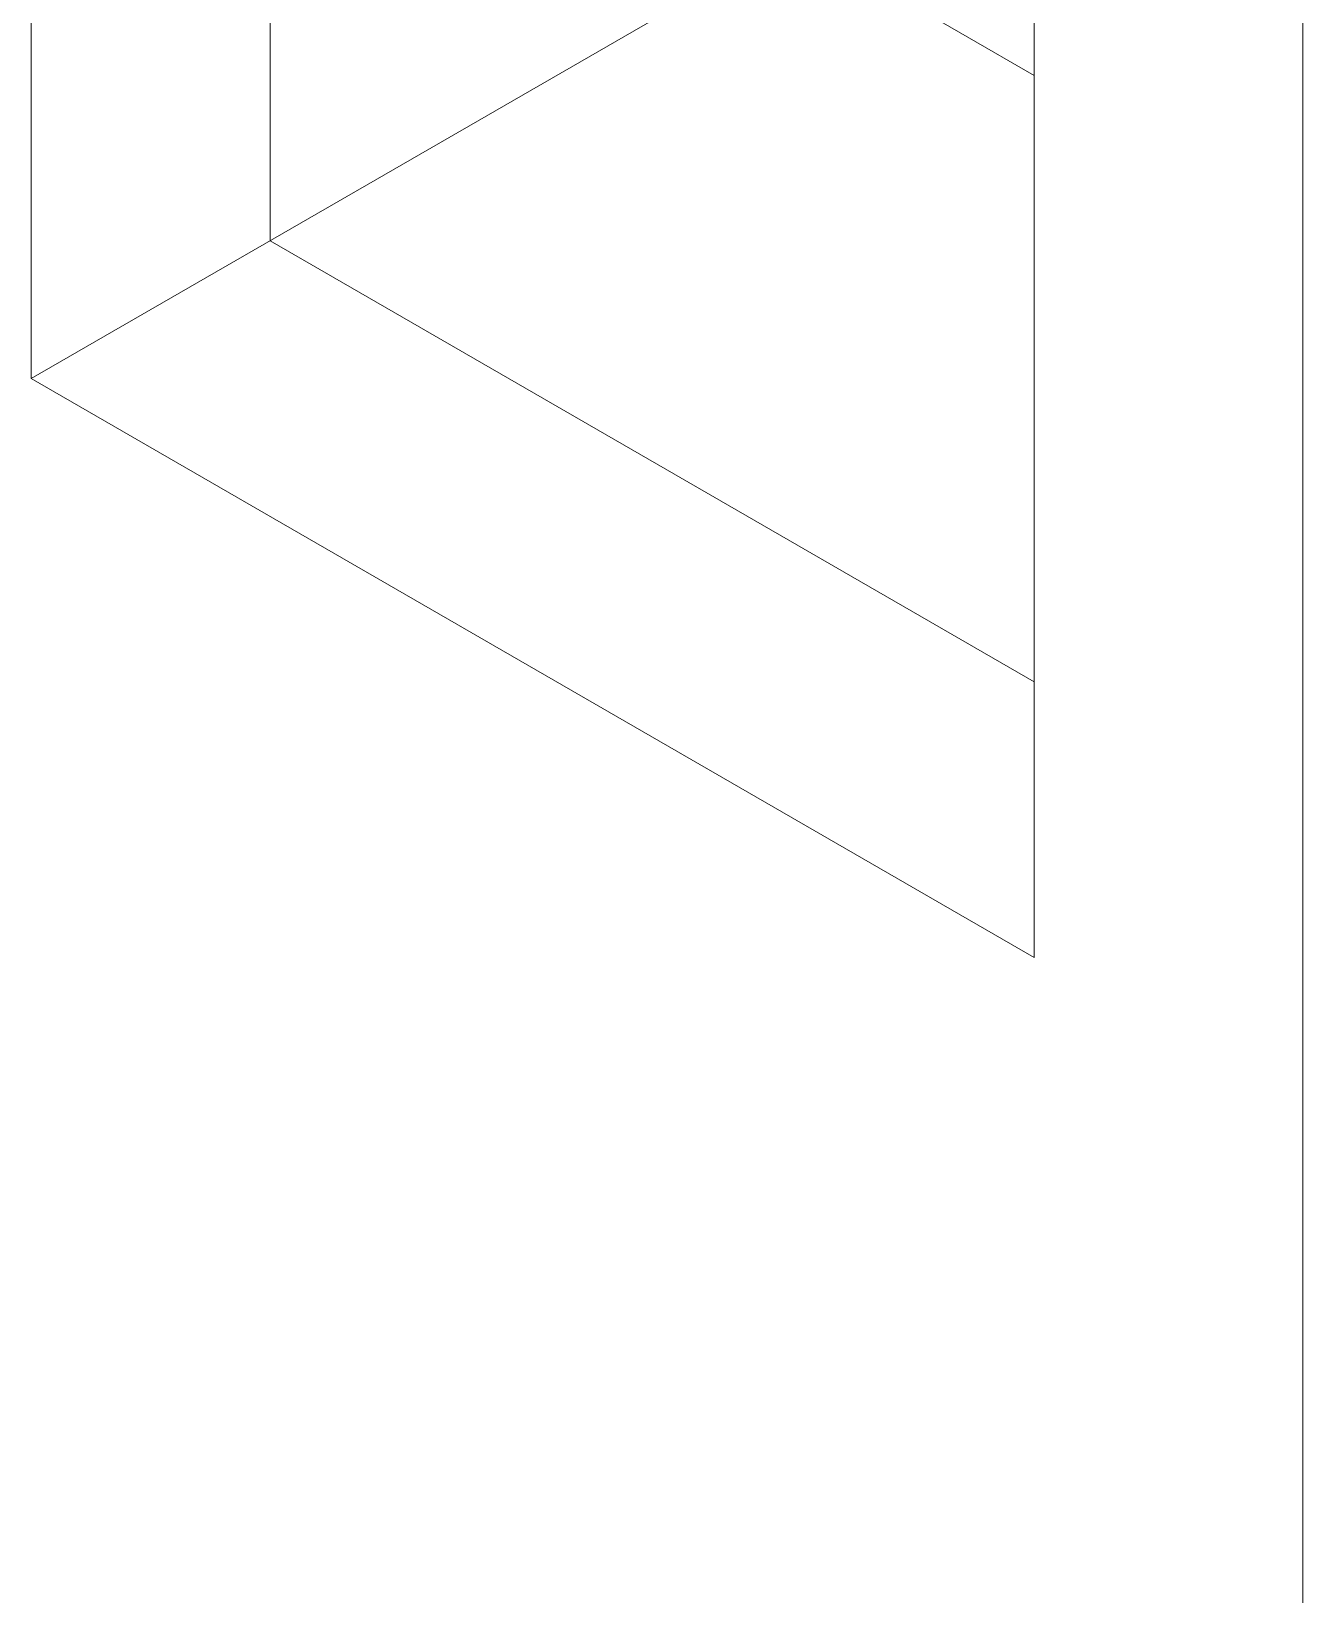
# Model space of a CAD drawing. Header units: inches. Extents: x 67578 to 72421, y -34894 to -31675.
# Drawn here: x 70305.22 to 70311.21, y -33430.09 to -33422.72 of the extents above; entities that cross this region are included whole.
import ezdxf

# ---------------------------------------------------------------- set-up
doc = ezdxf.new("R2010")
doc.units = ezdxf.units.IN
doc.header["$MEASUREMENT"] = 0

# ---------------------------------------------------------------- blocks, each defined once
blk = doc.blocks.new('ET200S')
at = {"lineweight": 0}
for p, q in [((60.9615, -48.211), (60.9615, -39.007)), ((61.6686, -47.8028), (61.6686, -39.007)), ((63.9314, -40.3134), (63.9314, -49.9256)), ((64.7269, -59.8237), (64.7269, -41.1809)), ((63.4258, -46.7883), (60.9615, -48.211)), ((63.4258, -47.021), (63.9314, -47.3129)), ((63.9314, -49.1091), (61.6686, -47.8028)), ((63.9314, -49.9256), (60.9615, -48.211))]:
    blk.add_line(p, q, dxfattribs=at)

msp = doc.modelspace()

# ---------------------------------------------------------------- block references
at = {"xscale": 1.59100124616462, "yscale": 1.59100124616462, "zscale": 1.59100124616462}
msp.add_blockref('ET200S', (70208.2257, -33347.6522), dxfattribs=at)

doc.saveas('drawing.dxf')
